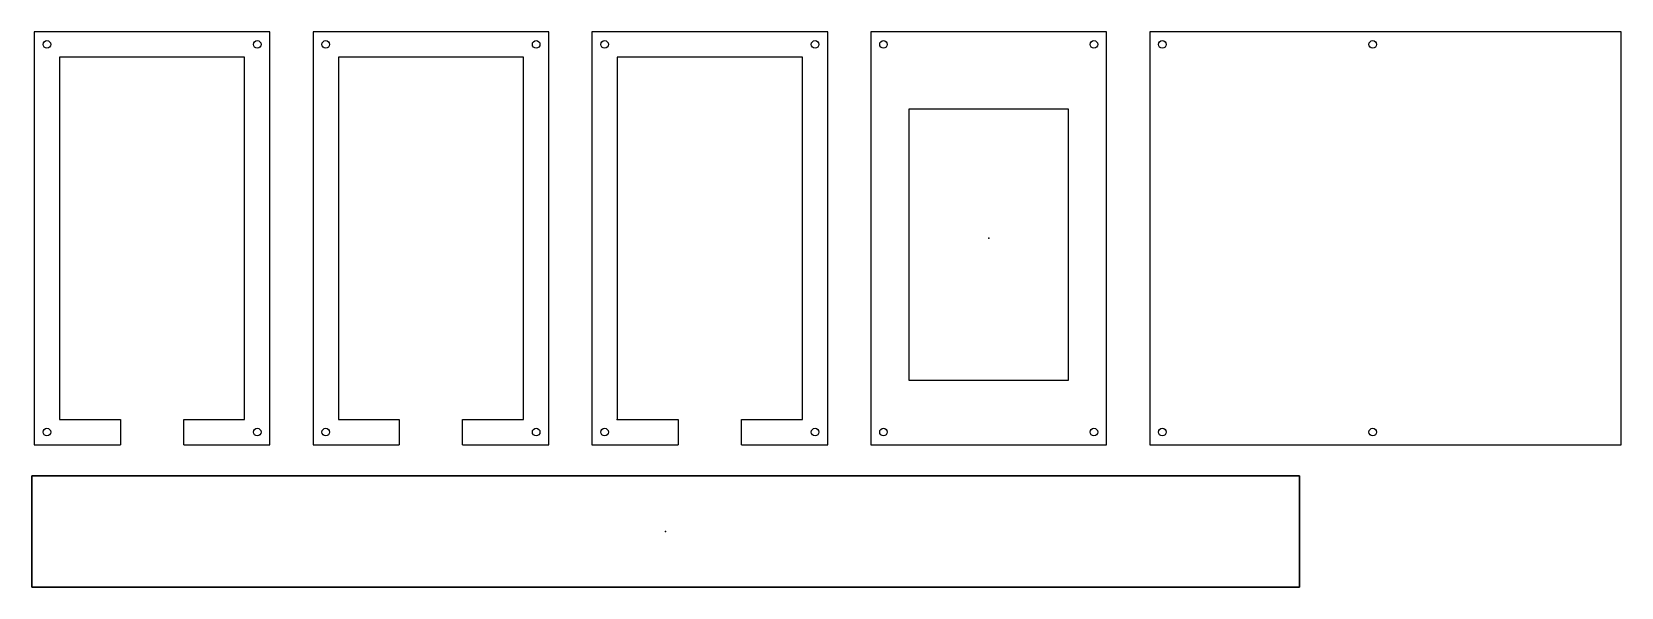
# Model space of a CAD drawing. Header units: millimetres. Extents: x -231 to 396, y -66 to 153.
import ezdxf

# ---------------------------------------------------------------- set-up
doc = ezdxf.new("R2010")
doc.units = ezdxf.units.MM
doc.header["$MEASUREMENT"] = 0
doc.layers.add('phone box v5_Sketch1', color=7, linetype='Continuous')

msp = doc.modelspace()

# ---------------------------------------------------------------- linework, layer by layer
at = {"layer": 'phone box v5_Sketch1'}
for p, q in [((-230, 153), (-230, -10)), ((-137, 153), (-230, 153)), ((-137, -10), (-137, 153)), ((-27, 153), (-120, 153)), ((-120, 153), (-120, -10)), ((-27, -10), (-27, 153)), ((-10, 153), (-10, -10)), ((83, 153), (-10, 153)), ((83, -10), (83, 153)), ((193, 153), (100, 153)), ((100, 153), (100, -10)), ((193, -10), (193, 153)), ((210, 153), (210, -10)), ((396, 153), (210, 153)), ((396, -10), (396, 153)), ((-147, 143), (-220, 143)), ((-220, 143), (-220, 0)), ((-147, 0), (-147, 143)), ((-110, 143), (-110, 0)), ((-37, 143), (-110, 143)), ((-37, 0), (-37, 143)), ((73, 143), (0, 143)), ((0, 143), (0, 0)), ((73, 0), (73, 143)), ((178, 122.5), (115, 122.5)), ((115, 122.5), (115, 15.5)), ((178, 15.5), (178, 122.5)), ((115, 15.5), (178, 15.5)), ((-220, 0), (-196, 0)), ((-196, 0), (-196, -10)), ((-171, 0), (-147, 0)), ((-171, -10), (-171, 0)), ((-110, 0), (-86, 0)), ((-86, 0), (-86, -10)), ((-61, -10), (-61, 0)), ((-61, 0), (-37, 0)), ((0, 0), (24, 0)), ((24, 0), (24, -10)), ((49, -10), (49, 0)), ((49, 0), (73, 0)), ((-230, -10), (-196, -10)), ((-171, -10), (-137, -10)), ((-120, -10), (-86, -10)), ((-61, -10), (-27, -10)), ((-10, -10), (24, -10)), ((49, -10), (83, -10)), ((100, -10), (193, -10)), ((210, -10), (396, -10)), ((269.05, -22.23), (-230.95, -22.23)), ((-230.95, -22.23), (-230.95, -66.23)), ((-230.95, -22.23), (269.05, -22.23)), ((-230.95, -66.23), (-230.95, -22.23)), ((269.05, -66.23), (269.05, -22.23)), ((269.05, -22.23), (269.05, -66.23)), ((269.05, -66.23), (-230.95, -66.23)), ((-230.95, -66.23), (269.05, -66.23))]:
    msp.add_line(p, q, dxfattribs=at)
for centre in [(-225, 148), (-142, 148), (-115, 148), (-32, 148), (-5, 148), (78, 148), (105, 148), (188, 148), (215, 148), (298, 148), (-225, -5), (-142, -5), (-115, -5), (-32, -5), (-5, -5), (78, -5), (105, -5), (188, -5), (215, -5), (298, -5)]:
    msp.add_circle(centre, 1.5, dxfattribs=at)
for p in [(146.5, 71.5), (0, 0), (19.05, -22.23), (-230.95, -44.23), (19.05, -44.23), (19.05, -66.23)]:
    msp.add_point(p, dxfattribs=at)

doc.saveas('drawing.dxf')
